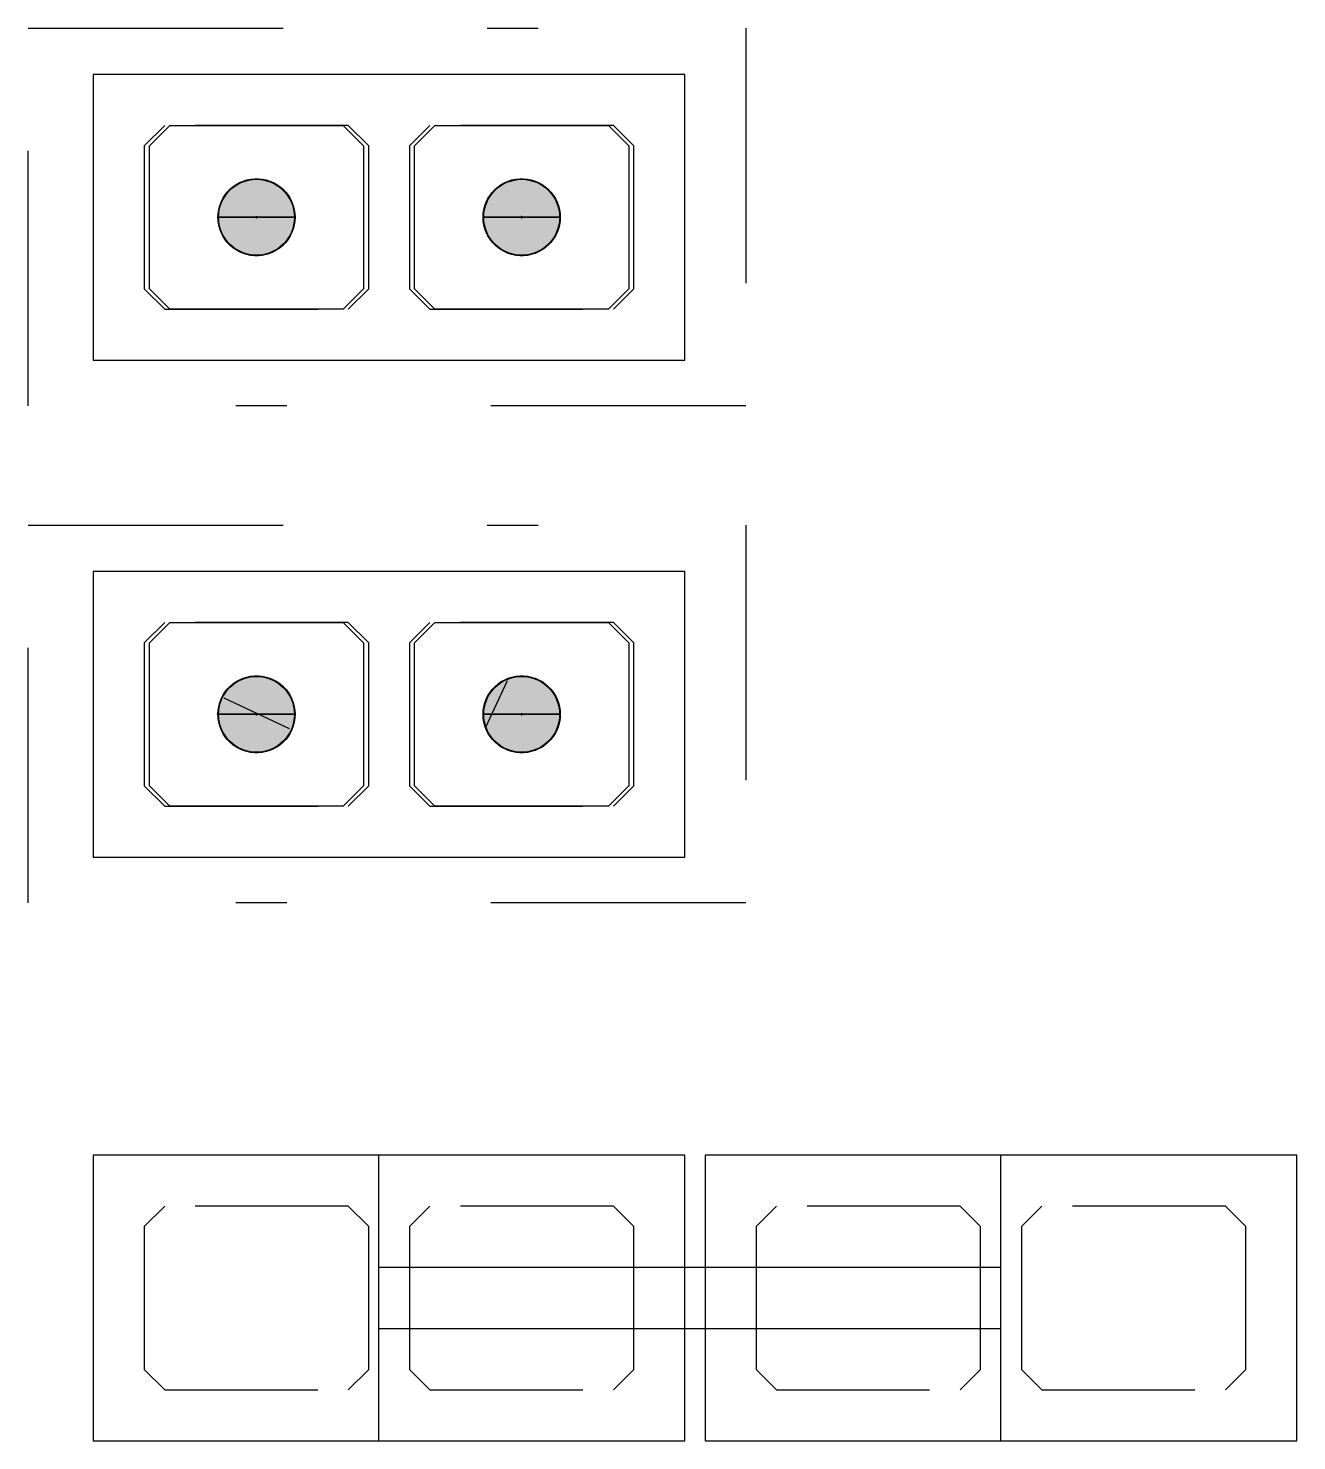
# Model space of a CAD drawing. Extents: x 0 to 119, y 0 to 84.
# Drawn here: x 108.627 to 111.115, y 40.395 to 43.164 of the extents above; entities that cross this region are included whole.
import ezdxf

# ---------------------------------------------------------------- set-up
doc = ezdxf.new("R2010")
doc.units = 0
doc.header["$MEASUREMENT"] = 0
doc.linetypes.add('ESTILO_TQS_0003', pattern=[1.5, 0.5, -0.4, 0.1, -0.5])
doc.linetypes.add('ESTILO_TQS_0005', pattern=[0.4, 0.3, -0.1])
for name, color, linetype in [('15', 12, 'CONTINUOUS'), ('17', 90, 'CONTINUOUS'), ('27', 250, 'CONTINUOUS'), ('40', 7, 'CONTINUOUS'), ('9', 8, 'CONTINUOUS')]:
    doc.layers.add(name, color=color, linetype=linetype)

msp = doc.modelspace()

# ---------------------------------------------------------------- linework, layer by layer
at = {"layer": '15', "color": 12, "linetype": 'ESTILO_TQS_0003'}
for points in [[(108.627026, 43.164035), (110.034129, 43.164035), (110.034129, 42.423822), (108.627026, 42.423822), (108.627026, 43.164035)], [(108.627026, 42.189463), (110.034129, 42.189463), (110.034129, 41.44925), (108.627026, 41.44925), (108.627026, 42.189463)]]:
    msp.add_lwpolyline(points, dxfattribs=at)
at = {"layer": '17', "color": 90, "linetype": 'Continuous'}
for p, q in [((108.864602, 41.958856), (108.904602, 41.998856)), ((108.904602, 41.998856), (109.244602, 41.998856)), ((109.244602, 41.998856), (109.284602, 41.958857)), ((109.384602, 41.958856), (109.424602, 41.998856)), ((109.424602, 41.998856), (109.764602, 41.998856)), ((109.764602, 41.998856), (109.804602, 41.958856)), ((108.864602, 41.678856), (108.864602, 41.958856)), ((109.284602, 41.958857), (109.284602, 41.678856)), ((109.384602, 41.678856), (109.384602, 41.958856)), ((109.804602, 41.958856), (109.804602, 41.678856)), ((109.524689, 41.79341), (109.566919, 41.884967)), ((109.010552, 41.85129), (109.139006, 41.791391)), ((108.904602, 41.638856), (108.864602, 41.678856)), ((109.284602, 41.678856), (109.244602, 41.638856)), ((109.424602, 41.638856), (109.384602, 41.678856)), ((109.804602, 41.678856), (109.764602, 41.638856)), ((109.244602, 41.638856), (108.904602, 41.638856)), ((109.764602, 41.638856), (109.424602, 41.638856))]:
    msp.add_line(p, q, dxfattribs=at)
for points in [[(109.073402, 41.818856), (109.073408, 41.818735), (109.073427, 41.818615), (109.073457, 41.818497), (109.0735, 41.818383), (109.073553, 41.818274), (109.073617, 41.818171), (109.073692, 41.818075), (109.073776, 41.817987), (109.073868, 41.817907), (109.073968, 41.817838), (109.074074, 41.817779), (109.074186, 41.817731), (109.074302, 41.817695), (109.074421, 41.81767), (109.074542, 41.817658), (109.074663, 41.817658), (109.074784, 41.81767), (109.074903, 41.817695), (109.075019, 41.817731), (109.075131, 41.817779), (109.075237, 41.817838), (109.075337, 41.817907), (109.075429, 41.817987), (109.075513, 41.818075), (109.075587, 41.818171), (109.075652, 41.818274), (109.075705, 41.818383), (109.075747, 41.818497), (109.075778, 41.818615), (109.075796, 41.818735), (109.075802, 41.818856), (108.999002, 41.818856), (108.99939, 41.826505), (109.00055, 41.834075), (109.002469, 41.841488), (109.005129, 41.84867), (109.008502, 41.855545), (109.012553, 41.862044), (109.01724, 41.8681), (109.022516, 41.873651), (109.028327, 41.878639), (109.034613, 41.883014), (109.041308, 41.88673), (109.048346, 41.88975), (109.055653, 41.892043), (109.063154, 41.893585), (109.070773, 41.894359), (109.078431, 41.894359), (109.08605, 41.893585), (109.093552, 41.892043), (109.100859, 41.88975), (109.107896, 41.88673), (109.114592, 41.883014), (109.120878, 41.878639), (109.126688, 41.873651), (109.131964, 41.8681), (109.136652, 41.862044), (109.140703, 41.855545), (109.144076, 41.84867), (109.146735, 41.841488), (109.148655, 41.834075), (109.149814, 41.826505), (109.150202, 41.818856), (109.073402, 41.818856)], [(109.593402, 41.818856), (109.593408, 41.818735), (109.593427, 41.818615), (109.593457, 41.818497), (109.5935, 41.818383), (109.593553, 41.818274), (109.593617, 41.818171), (109.593692, 41.818075), (109.593776, 41.817987), (109.593868, 41.817907), (109.593968, 41.817838), (109.594074, 41.817779), (109.594186, 41.817731), (109.594302, 41.817695), (109.594421, 41.81767), (109.594542, 41.817658), (109.594663, 41.817658), (109.594784, 41.81767), (109.594903, 41.817695), (109.595019, 41.817731), (109.595131, 41.817779), (109.595237, 41.817838), (109.595337, 41.817907), (109.595429, 41.817987), (109.595513, 41.818075), (109.595587, 41.818171), (109.595652, 41.818274), (109.595705, 41.818383), (109.595747, 41.818497), (109.595778, 41.818615), (109.595796, 41.818735), (109.595802, 41.818856), (109.519002, 41.818856), (109.51939, 41.826505), (109.52055, 41.834075), (109.522469, 41.841488), (109.525129, 41.84867), (109.528502, 41.855545), (109.532553, 41.862044), (109.53724, 41.8681), (109.542516, 41.873651), (109.548327, 41.878639), (109.554613, 41.883014), (109.561308, 41.88673), (109.568346, 41.88975), (109.575653, 41.892043), (109.583154, 41.893585), (109.590773, 41.894359), (109.598431, 41.894359), (109.60605, 41.893585), (109.613552, 41.892043), (109.620859, 41.88975), (109.627896, 41.88673), (109.634592, 41.883014), (109.640878, 41.878639), (109.646688, 41.873651), (109.651964, 41.8681), (109.656652, 41.862044), (109.660703, 41.855545), (109.664076, 41.84867), (109.666735, 41.841488), (109.668655, 41.834075), (109.669814, 41.826505), (109.670202, 41.818856), (109.593402, 41.818856)], [(109.075802, 41.818856), (109.075796, 41.818978), (109.075778, 41.819098), (109.075747, 41.819216), (109.075705, 41.81933), (109.075652, 41.819439), (109.075587, 41.819542), (109.075513, 41.819638), (109.075429, 41.819726), (109.075337, 41.819805), (109.075237, 41.819875), (109.075131, 41.819934), (109.075019, 41.819982), (109.074903, 41.820018), (109.074784, 41.820043), (109.074663, 41.820055), (109.074542, 41.820055), (109.074421, 41.820043), (109.074302, 41.820018), (109.074186, 41.819982), (109.074074, 41.819934), (109.073968, 41.819875), (109.073868, 41.819805), (109.073776, 41.819726), (109.073692, 41.819638), (109.073617, 41.819542), (109.073553, 41.819439), (109.0735, 41.81933), (109.073457, 41.819216), (109.073427, 41.819098), (109.073408, 41.818978), (109.073402, 41.818856), (109.150202, 41.818856), (109.149814, 41.811208), (109.148655, 41.803638), (109.146735, 41.796225), (109.144076, 41.789043), (109.140703, 41.782168), (109.136652, 41.775669), (109.131964, 41.769613), (109.126688, 41.764062), (109.120878, 41.759074), (109.114592, 41.754699), (109.107896, 41.750982), (109.100859, 41.747962), (109.093552, 41.74567), (109.08605, 41.744128), (109.078431, 41.743353), (109.070773, 41.743353), (109.063154, 41.744128), (109.055653, 41.74567), (109.048346, 41.747962), (109.041308, 41.750982), (109.034613, 41.754699), (109.028327, 41.759074), (109.022516, 41.764062), (109.01724, 41.769613), (109.012553, 41.775669), (109.008502, 41.782168), (109.005129, 41.789043), (109.002469, 41.796225), (109.00055, 41.803638), (108.99939, 41.811208), (108.999002, 41.818856), (109.075802, 41.818856)], [(109.595802, 41.818856), (109.595796, 41.818978), (109.595778, 41.819098), (109.595747, 41.819216), (109.595705, 41.81933), (109.595652, 41.819439), (109.595587, 41.819542), (109.595513, 41.819638), (109.595429, 41.819726), (109.595337, 41.819805), (109.595237, 41.819875), (109.595131, 41.819934), (109.595019, 41.819982), (109.594903, 41.820018), (109.594784, 41.820042), (109.594663, 41.820055), (109.594542, 41.820055), (109.594421, 41.820042), (109.594302, 41.820018), (109.594186, 41.819982), (109.594074, 41.819934), (109.593968, 41.819875), (109.593868, 41.819805), (109.593776, 41.819726), (109.593692, 41.819638), (109.593617, 41.819542), (109.593553, 41.819439), (109.5935, 41.81933), (109.593457, 41.819216), (109.593427, 41.819098), (109.593408, 41.818978), (109.593402, 41.818856), (109.670202, 41.818856), (109.669814, 41.811208), (109.668655, 41.803638), (109.666735, 41.796224), (109.664076, 41.789043), (109.660703, 41.782168), (109.656652, 41.775668), (109.651964, 41.769613), (109.646688, 41.764062), (109.640878, 41.759074), (109.634592, 41.754699), (109.627896, 41.750982), (109.620859, 41.747962), (109.613552, 41.74567), (109.60605, 41.744128), (109.598431, 41.743353), (109.590773, 41.743353), (109.583154, 41.744128), (109.575653, 41.74567), (109.568346, 41.747962), (109.561308, 41.750982), (109.554613, 41.754699), (109.548327, 41.759074), (109.542516, 41.764062), (109.53724, 41.769613), (109.532553, 41.775668), (109.528502, 41.782168), (109.525129, 41.789043), (109.522469, 41.796224), (109.52055, 41.803638), (109.51939, 41.811208), (109.519002, 41.818856), (109.595802, 41.818856)]]:
    msp.add_lwpolyline(points, dxfattribs=at)
for centre in [(109.074602, 41.818856), (109.594602, 41.818856)]:
    msp.add_circle(centre, 0.0744, dxfattribs=at)
for points in [[(109.073402, 41.818856), (109.022516, 41.873651), (109.028327, 41.878639)], [(109.073402, 41.818856), (109.028327, 41.878639), (109.034613, 41.883014)], [(109.073402, 41.818856), (109.034613, 41.883014), (109.041308, 41.88673)], [(109.073402, 41.818856), (109.041308, 41.88673), (109.048346, 41.88975)], [(109.073402, 41.818856), (109.048346, 41.88975), (109.055653, 41.892043)], [(109.073402, 41.818856), (109.055653, 41.892043), (109.063154, 41.893585)], [(109.073402, 41.818856), (109.063154, 41.893585), (109.070773, 41.894359)], [(109.073402, 41.818856), (109.070773, 41.894359), (109.078431, 41.894359)], [(109.075337, 41.817907), (109.073402, 41.818856), (109.078431, 41.894359)], [(109.075337, 41.817907), (109.078431, 41.894359), (109.150202, 41.818856)], [(109.150202, 41.818856), (109.078431, 41.894359), (109.08605, 41.893585)], [(109.150202, 41.818856), (109.08605, 41.893585), (109.093552, 41.892043)], [(109.150202, 41.818856), (109.093552, 41.892043), (109.100859, 41.88975)], [(109.150202, 41.818856), (109.100859, 41.88975), (109.107896, 41.88673)], [(109.150202, 41.818856), (109.107896, 41.88673), (109.114592, 41.883014)], [(109.150202, 41.818856), (109.114592, 41.883014), (109.120878, 41.878639)], [(109.150202, 41.818856), (109.120878, 41.878639), (109.126688, 41.873651)], [(109.593402, 41.818856), (109.542516, 41.873651), (109.548327, 41.878639)], [(109.593402, 41.818856), (109.548327, 41.878639), (109.554613, 41.883014)], [(109.593402, 41.818856), (109.554613, 41.883014), (109.561308, 41.88673)], [(109.593402, 41.818856), (109.561308, 41.88673), (109.568346, 41.88975)], [(109.593402, 41.818856), (109.568346, 41.88975), (109.575653, 41.892043)], [(109.593402, 41.818856), (109.575653, 41.892043), (109.583154, 41.893585)], [(109.593402, 41.818856), (109.583154, 41.893585), (109.590773, 41.894359)], [(109.593402, 41.818856), (109.590773, 41.894359), (109.598431, 41.894359)], [(109.595337, 41.817907), (109.593402, 41.818856), (109.598431, 41.894359)], [(109.595337, 41.817907), (109.598431, 41.894359), (109.670202, 41.818856)], [(109.670202, 41.818856), (109.598431, 41.894359), (109.60605, 41.893585)], [(109.670202, 41.818856), (109.60605, 41.893585), (109.613552, 41.892043)], [(109.670202, 41.818856), (109.613552, 41.892043), (109.620859, 41.88975)], [(109.670202, 41.818856), (109.620859, 41.88975), (109.627896, 41.88673)], [(109.670202, 41.818856), (109.627896, 41.88673), (109.634592, 41.883014)], [(109.670202, 41.818856), (109.634592, 41.883014), (109.640878, 41.878639)], [(109.670202, 41.818856), (109.640878, 41.878639), (109.646688, 41.873651)], [(109.073402, 41.818856), (109.002469, 41.841488), (109.005129, 41.84867)], [(109.073402, 41.818856), (109.005129, 41.84867), (109.008502, 41.855545)], [(109.073402, 41.818856), (109.008502, 41.855545), (109.012553, 41.862044)], [(109.073402, 41.818856), (109.012553, 41.862044), (109.01724, 41.8681)], [(109.073402, 41.818856), (109.01724, 41.8681), (109.022516, 41.873651)], [(109.150202, 41.818856), (109.126688, 41.873651), (109.131964, 41.8681)], [(109.150202, 41.818856), (109.131964, 41.8681), (109.136652, 41.862044)], [(109.150202, 41.818856), (109.136652, 41.862044), (109.140703, 41.855545)], [(109.150202, 41.818856), (109.140703, 41.855545), (109.144076, 41.84867)], [(109.150202, 41.818856), (109.144076, 41.84867), (109.146735, 41.841488)], [(109.593402, 41.818856), (109.522469, 41.841488), (109.525129, 41.84867)], [(109.593402, 41.818856), (109.525129, 41.84867), (109.528502, 41.855545)], [(109.593402, 41.818856), (109.528502, 41.855545), (109.532553, 41.862044)], [(109.593402, 41.818856), (109.532553, 41.862044), (109.53724, 41.8681)], [(109.593402, 41.818856), (109.53724, 41.8681), (109.542516, 41.873651)], [(109.670202, 41.818856), (109.646688, 41.873651), (109.651964, 41.8681)], [(109.670202, 41.818856), (109.651964, 41.8681), (109.656652, 41.862044)], [(109.670202, 41.818856), (109.656652, 41.862044), (109.660703, 41.855545)], [(109.670202, 41.818856), (109.660703, 41.855545), (109.664076, 41.84867)], [(109.670202, 41.818856), (109.664076, 41.84867), (109.666735, 41.841488)], [(109.073402, 41.818856), (108.999002, 41.818856), (108.99939, 41.826505)], [(109.073868, 41.819805), (108.99939, 41.811208), (108.999002, 41.818856)], [(109.073402, 41.818856), (108.99939, 41.826505), (109.00055, 41.834075)], [(109.073868, 41.819805), (109.00055, 41.803638), (108.99939, 41.811208)], [(109.073402, 41.818856), (109.00055, 41.834075), (109.002469, 41.841488)], [(109.073868, 41.819805), (109.002469, 41.796225), (109.00055, 41.803638)], [(109.073868, 41.819805), (109.005129, 41.789043), (109.002469, 41.796225)], [(109.073868, 41.819805), (109.008502, 41.782168), (109.005129, 41.789043)], [(109.073868, 41.819805), (109.012553, 41.775669), (109.008502, 41.782168)], [(109.073868, 41.819805), (109.01724, 41.769613), (109.012553, 41.775669)], [(109.073868, 41.819805), (109.022516, 41.764062), (109.01724, 41.769613)], [(109.073868, 41.819805), (109.028327, 41.759074), (109.022516, 41.764062)], [(109.073868, 41.819805), (109.034613, 41.754699), (109.028327, 41.759074)], [(109.073868, 41.819805), (109.041308, 41.750982), (109.034613, 41.754699)], [(109.073868, 41.819805), (109.048346, 41.747962), (109.041308, 41.750982)], [(109.073868, 41.819805), (109.055653, 41.74567), (109.048346, 41.747962)], [(109.073868, 41.819805), (109.063154, 41.744128), (109.055653, 41.74567)], [(109.073868, 41.819805), (109.070773, 41.743353), (109.063154, 41.744128)], [(109.073868, 41.819805), (109.078431, 41.743353), (109.070773, 41.743353)], [(109.075337, 41.817907), (109.073408, 41.818735), (109.073402, 41.818856)], [(109.075337, 41.817907), (109.073402, 41.818856), (109.073402, 41.818856)], [(109.075337, 41.817907), (109.073402, 41.818856), (109.073402, 41.818856)], [(109.075337, 41.817907), (109.073402, 41.818856), (109.073402, 41.818856)], [(109.075337, 41.817907), (109.073402, 41.818856), (109.073402, 41.818856)], [(109.075337, 41.817907), (109.073402, 41.818856), (109.073402, 41.818856)], [(109.075337, 41.817907), (109.073402, 41.818856), (109.073402, 41.818856)], [(109.075337, 41.817907), (109.073402, 41.818856), (109.073402, 41.818856)], [(109.075337, 41.817907), (109.073402, 41.818856), (109.073402, 41.818856)], [(109.075337, 41.817907), (109.073402, 41.818856), (109.073402, 41.818856)], [(109.075802, 41.818856), (109.073868, 41.819805), (109.074074, 41.819934)], [(109.075802, 41.818856), (109.078431, 41.743353), (109.073868, 41.819805)], [(109.075802, 41.818856), (109.074074, 41.819934), (109.074421, 41.820043)], [(109.075802, 41.818856), (109.074421, 41.820043), (109.074542, 41.820055)], [(109.075802, 41.818856), (109.074421, 41.820043), (109.074421, 41.820043)], [(109.075802, 41.818856), (109.074421, 41.820043), (109.074421, 41.820043)], [(109.075802, 41.818856), (109.074542, 41.820055), (109.074542, 41.820055)], [(109.075802, 41.818856), (109.074542, 41.820055), (109.074663, 41.820055)], [(109.075802, 41.818856), (109.074663, 41.820055), (109.074663, 41.820055)], [(109.075802, 41.818856), (109.074663, 41.820055), (109.074784, 41.820043)], [(109.075802, 41.818856), (109.074784, 41.820043), (109.074903, 41.820018)], [(109.075802, 41.818856), (109.074903, 41.820018), (109.075019, 41.819982)], [(109.075802, 41.818856), (109.075019, 41.819982), (109.075131, 41.819934)], [(109.075802, 41.818856), (109.075131, 41.819934), (109.075237, 41.819875)], [(109.075802, 41.818856), (109.075237, 41.819875), (109.075337, 41.819805)], [(109.075802, 41.818856), (109.075337, 41.819805), (109.075513, 41.819638)], [(109.075802, 41.818856), (109.075513, 41.819638), (109.075652, 41.819439)], [(109.075802, 41.818856), (109.075652, 41.819439), (109.075778, 41.819098)], [(109.075802, 41.818856), (109.075778, 41.819098), (109.075778, 41.819098)], [(109.075802, 41.818856), (109.075778, 41.819098), (109.075778, 41.819098)], [(109.075802, 41.818856), (109.075778, 41.819098), (109.075796, 41.818978)], [(109.075802, 41.818856), (109.075796, 41.818978), (109.075796, 41.818978)], [(109.075802, 41.818856), (109.075796, 41.818978), (109.075802, 41.818856)], [(109.075802, 41.818856), (109.150202, 41.818856), (109.078431, 41.743353)], [(109.075802, 41.818856), (109.075802, 41.818856), (109.075802, 41.818856)], [(109.075802, 41.818856), (109.075802, 41.818856), (109.075802, 41.818856)], [(109.075802, 41.818856), (109.075802, 41.818856), (109.075802, 41.818856)], [(109.075802, 41.818856), (109.075802, 41.818856), (109.075802, 41.818856)], [(109.075802, 41.818856), (109.075802, 41.818856), (109.075802, 41.818856)], [(109.075802, 41.818856), (109.075802, 41.818856), (109.075802, 41.818856)], [(109.075802, 41.818856), (109.075802, 41.818856), (109.075802, 41.818856)], [(109.075802, 41.818856), (109.075802, 41.818856), (109.075802, 41.818856)], [(109.150202, 41.818856), (109.08605, 41.744128), (109.078431, 41.743353)], [(109.150202, 41.818856), (109.093552, 41.74567), (109.08605, 41.744128)], [(109.150202, 41.818856), (109.100859, 41.747962), (109.093552, 41.74567)], [(109.150202, 41.818856), (109.107896, 41.750982), (109.100859, 41.747962)], [(109.150202, 41.818856), (109.114592, 41.754699), (109.107896, 41.750982)], [(109.150202, 41.818856), (109.120878, 41.759074), (109.114592, 41.754699)], [(109.150202, 41.818856), (109.126688, 41.764062), (109.120878, 41.759074)], [(109.150202, 41.818856), (109.131964, 41.769613), (109.126688, 41.764062)], [(109.150202, 41.818856), (109.136652, 41.775669), (109.131964, 41.769613)], [(109.150202, 41.818856), (109.140703, 41.782168), (109.136652, 41.775669)], [(109.150202, 41.818856), (109.144076, 41.789043), (109.140703, 41.782168)], [(109.150202, 41.818856), (109.146735, 41.796225), (109.144076, 41.789043)], [(109.150202, 41.818856), (109.146735, 41.841488), (109.148655, 41.834075)], [(109.150202, 41.818856), (109.148655, 41.803638), (109.146735, 41.796225)], [(109.150202, 41.818856), (109.148655, 41.834075), (109.149814, 41.826505)], [(109.150202, 41.818856), (109.149814, 41.811208), (109.148655, 41.803638)], [(109.593402, 41.818856), (109.519002, 41.818856), (109.51939, 41.826505)], [(109.593868, 41.819805), (109.51939, 41.811208), (109.519002, 41.818856)], [(109.593402, 41.818856), (109.51939, 41.826505), (109.52055, 41.834075)], [(109.593868, 41.819805), (109.52055, 41.803638), (109.51939, 41.811208)], [(109.593402, 41.818856), (109.52055, 41.834075), (109.522469, 41.841488)], [(109.593868, 41.819805), (109.522469, 41.796224), (109.52055, 41.803638)], [(109.593868, 41.819805), (109.525129, 41.789043), (109.522469, 41.796224)], [(109.593868, 41.819805), (109.528502, 41.782168), (109.525129, 41.789043)], [(109.593868, 41.819805), (109.532553, 41.775668), (109.528502, 41.782168)], [(109.593868, 41.819805), (109.53724, 41.769613), (109.532553, 41.775668)], [(109.593868, 41.819805), (109.542516, 41.764062), (109.53724, 41.769613)], [(109.593868, 41.819805), (109.548327, 41.759074), (109.542516, 41.764062)], [(109.593868, 41.819805), (109.554613, 41.754699), (109.548327, 41.759074)], [(109.593868, 41.819805), (109.561308, 41.750982), (109.554613, 41.754699)], [(109.593868, 41.819805), (109.568346, 41.747962), (109.561308, 41.750982)], [(109.593868, 41.819805), (109.575653, 41.74567), (109.568346, 41.747962)], [(109.593868, 41.819805), (109.583154, 41.744128), (109.575653, 41.74567)], [(109.593868, 41.819805), (109.590773, 41.743353), (109.583154, 41.744128)], [(109.593868, 41.819805), (109.598431, 41.743353), (109.590773, 41.743353)], [(109.595337, 41.817907), (109.593408, 41.818735), (109.593402, 41.818856)], [(109.595337, 41.817907), (109.593402, 41.818856), (109.593402, 41.818856)], [(109.595337, 41.817907), (109.593402, 41.818856), (109.593402, 41.818856)], [(109.595337, 41.817907), (109.593402, 41.818856), (109.593402, 41.818856)], [(109.595337, 41.817907), (109.593402, 41.818856), (109.593402, 41.818856)], [(109.595337, 41.817907), (109.593402, 41.818856), (109.593402, 41.818856)], [(109.595337, 41.817907), (109.593402, 41.818856), (109.593402, 41.818856)], [(109.595337, 41.817907), (109.593402, 41.818856), (109.593402, 41.818856)], [(109.595337, 41.817907), (109.593402, 41.818856), (109.593402, 41.818856)], [(109.595337, 41.817907), (109.593402, 41.818856), (109.593402, 41.818856)], [(109.595802, 41.818856), (109.593868, 41.819805), (109.594074, 41.819934)], [(109.595802, 41.818856), (109.598431, 41.743353), (109.593868, 41.819805)], [(109.595802, 41.818856), (109.594074, 41.819934), (109.594421, 41.820042)], [(109.595802, 41.818856), (109.594421, 41.820042), (109.594542, 41.820055)], [(109.595802, 41.818856), (109.594421, 41.820042), (109.594421, 41.820042)], [(109.595802, 41.818856), (109.594421, 41.820042), (109.594421, 41.820042)], [(109.595802, 41.818856), (109.594542, 41.820055), (109.594542, 41.820055)], [(109.595802, 41.818856), (109.594542, 41.820055), (109.594663, 41.820055)], [(109.595802, 41.818856), (109.594663, 41.820055), (109.594663, 41.820055)], [(109.595802, 41.818856), (109.594663, 41.820055), (109.594784, 41.820042)], [(109.595802, 41.818856), (109.594784, 41.820042), (109.594903, 41.820018)], [(109.595802, 41.818856), (109.594903, 41.820018), (109.595019, 41.819982)], [(109.595802, 41.818856), (109.595019, 41.819982), (109.595131, 41.819934)], [(109.595802, 41.818856), (109.595131, 41.819934), (109.595237, 41.819875)], [(109.595802, 41.818856), (109.595237, 41.819875), (109.595337, 41.819805)], [(109.595802, 41.818856), (109.595337, 41.819805), (109.595513, 41.819638)], [(109.595802, 41.818856), (109.595513, 41.819638), (109.595652, 41.819439)], [(109.595802, 41.818856), (109.595652, 41.819439), (109.595778, 41.819098)], [(109.595802, 41.818856), (109.595778, 41.819098), (109.595778, 41.819098)], [(109.595802, 41.818856), (109.595778, 41.819098), (109.595778, 41.819098)], [(109.595802, 41.818856), (109.595778, 41.819098), (109.595796, 41.818978)], [(109.595802, 41.818856), (109.595796, 41.818978), (109.595796, 41.818978)], [(109.595802, 41.818856), (109.595796, 41.818978), (109.595802, 41.818856)], [(109.595802, 41.818856), (109.670202, 41.818856), (109.598431, 41.743353)], [(109.595802, 41.818856), (109.595802, 41.818856), (109.595802, 41.818856)], [(109.595802, 41.818856), (109.595802, 41.818856), (109.595802, 41.818856)], [(109.595802, 41.818856), (109.595802, 41.818856), (109.595802, 41.818856)], [(109.595802, 41.818856), (109.595802, 41.818856), (109.595802, 41.818856)], [(109.595802, 41.818856), (109.595802, 41.818856), (109.595802, 41.818856)], [(109.595802, 41.818856), (109.595802, 41.818856), (109.595802, 41.818856)], [(109.595802, 41.818856), (109.595802, 41.818856), (109.595802, 41.818856)], [(109.595802, 41.818856), (109.595802, 41.818856), (109.595802, 41.818856)], [(109.670202, 41.818856), (109.60605, 41.744128), (109.598431, 41.743353)], [(109.670202, 41.818856), (109.613552, 41.74567), (109.60605, 41.744128)], [(109.670202, 41.818856), (109.620859, 41.747962), (109.613552, 41.74567)], [(109.670202, 41.818856), (109.627896, 41.750982), (109.620859, 41.747962)], [(109.670202, 41.818856), (109.634592, 41.754699), (109.627896, 41.750982)], [(109.670202, 41.818856), (109.640878, 41.759074), (109.634592, 41.754699)], [(109.670202, 41.818856), (109.646688, 41.764062), (109.640878, 41.759074)], [(109.670202, 41.818856), (109.651964, 41.769613), (109.646688, 41.764062)], [(109.670202, 41.818856), (109.656652, 41.775668), (109.651964, 41.769613)], [(109.670202, 41.818856), (109.660703, 41.782168), (109.656652, 41.775668)], [(109.670202, 41.818856), (109.664076, 41.789043), (109.660703, 41.782168)], [(109.670202, 41.818856), (109.666735, 41.796224), (109.664076, 41.789043)], [(109.670202, 41.818856), (109.666735, 41.841488), (109.668655, 41.834075)], [(109.670202, 41.818856), (109.668655, 41.803638), (109.666735, 41.796224)], [(109.670202, 41.818856), (109.668655, 41.834075), (109.669814, 41.826505)], [(109.670202, 41.818856), (109.669814, 41.811208), (109.668655, 41.803638)], [(109.075337, 41.817907), (109.073427, 41.818615), (109.073408, 41.818735)], [(109.075337, 41.817907), (109.073408, 41.818735), (109.073408, 41.818735)], [(109.075337, 41.817907), (109.073553, 41.818274), (109.073427, 41.818615)], [(109.075337, 41.817907), (109.073427, 41.818615), (109.073427, 41.818615)], [(109.075337, 41.817907), (109.073427, 41.818615), (109.073427, 41.818615)], [(109.075337, 41.817907), (109.073692, 41.818075), (109.073553, 41.818274)], [(109.075337, 41.817907), (109.073868, 41.817907), (109.073692, 41.818075)], [(109.075337, 41.817907), (109.073968, 41.817838), (109.073868, 41.817907)], [(109.075337, 41.817907), (109.074074, 41.817779), (109.073968, 41.817838)], [(109.075337, 41.817907), (109.074186, 41.817731), (109.074074, 41.817779)], [(109.075337, 41.817907), (109.074302, 41.817695), (109.074186, 41.817731)], [(109.075337, 41.817907), (109.074421, 41.81767), (109.074302, 41.817695)], [(109.075337, 41.817907), (109.074542, 41.817658), (109.074421, 41.81767)], [(109.075337, 41.817907), (109.074663, 41.817658), (109.074542, 41.817658)], [(109.075337, 41.817907), (109.074542, 41.817658), (109.074542, 41.817658)], [(109.075337, 41.817907), (109.074784, 41.81767), (109.074663, 41.817658)], [(109.075337, 41.817907), (109.074663, 41.817658), (109.074663, 41.817658)], [(109.075337, 41.817907), (109.075131, 41.817779), (109.074784, 41.81767)], [(109.075337, 41.817907), (109.074784, 41.81767), (109.074784, 41.81767)], [(109.075337, 41.817907), (109.074784, 41.81767), (109.074784, 41.81767)], [(109.595337, 41.817907), (109.593427, 41.818615), (109.593408, 41.818735)], [(109.595337, 41.817907), (109.593408, 41.818735), (109.593408, 41.818735)], [(109.595337, 41.817907), (109.593553, 41.818274), (109.593427, 41.818615)], [(109.595337, 41.817907), (109.593427, 41.818615), (109.593427, 41.818615)], [(109.595337, 41.817907), (109.593427, 41.818615), (109.593427, 41.818615)], [(109.595337, 41.817907), (109.593692, 41.818075), (109.593553, 41.818274)], [(109.595337, 41.817907), (109.593868, 41.817907), (109.593692, 41.818075)], [(109.595337, 41.817907), (109.593968, 41.817838), (109.593868, 41.817907)], [(109.595337, 41.817907), (109.594074, 41.817779), (109.593968, 41.817838)], [(109.595337, 41.817907), (109.594186, 41.817731), (109.594074, 41.817779)], [(109.595337, 41.817907), (109.594302, 41.817695), (109.594186, 41.817731)], [(109.595337, 41.817907), (109.594421, 41.81767), (109.594302, 41.817695)], [(109.595337, 41.817907), (109.594542, 41.817658), (109.594421, 41.81767)], [(109.595337, 41.817907), (109.594663, 41.817658), (109.594542, 41.817658)], [(109.595337, 41.817907), (109.594542, 41.817658), (109.594542, 41.817658)], [(109.595337, 41.817907), (109.594784, 41.81767), (109.594663, 41.817658)], [(109.595337, 41.817907), (109.594663, 41.817658), (109.594663, 41.817658)], [(109.595337, 41.817907), (109.595131, 41.817779), (109.594784, 41.81767)], [(109.595337, 41.817907), (109.594784, 41.81767), (109.594784, 41.81767)], [(109.595337, 41.817907), (109.594784, 41.81767), (109.594784, 41.81767)]]:
    msp.add_solid(points, dxfattribs=at)
at = {"layer": '27', "color": 250, "linetype": 'ESTILO_TQS_0005'}
for points in [[(109.294602, 42.933428), (109.254602, 42.973428), (108.894602, 42.973428), (108.854602, 42.933428), (108.854602, 42.653428), (108.894602, 42.613428), (109.254602, 42.613428), (109.294602, 42.653428), (109.294602, 42.933428)], [(109.814602, 42.933428), (109.774602, 42.973428), (109.414602, 42.973428), (109.374602, 42.933428), (109.374602, 42.653428), (109.414602, 42.613428), (109.774602, 42.613428), (109.814602, 42.653428), (109.814602, 42.933428)], [(109.294602, 41.958856), (109.254602, 41.998856), (108.894602, 41.998856), (108.854602, 41.958856), (108.854602, 41.678856), (108.894602, 41.638856), (109.254602, 41.638856), (109.294602, 41.678856), (109.294602, 41.958856)], [(109.814602, 41.958856), (109.774602, 41.998856), (109.414602, 41.998856), (109.374602, 41.958856), (109.374602, 41.678856), (109.414602, 41.638856), (109.774602, 41.638856), (109.814602, 41.678856), (109.814602, 41.958856)], [(109.294602, 40.814576), (109.254602, 40.854576), (108.894602, 40.854576), (108.854602, 40.814576), (108.854602, 40.534576), (108.894602, 40.494576), (109.254602, 40.494576), (109.294602, 40.534576), (109.294602, 40.814576)], [(109.814602, 40.814576), (109.774602, 40.854576), (109.414602, 40.854576), (109.374602, 40.814576), (109.374602, 40.534576), (109.414602, 40.494576), (109.774602, 40.494576), (109.814602, 40.534576), (109.814602, 40.814576)], [(110.494602, 40.814576), (110.454602, 40.854576), (110.094602, 40.854576), (110.054602, 40.814576), (110.054602, 40.534576), (110.094602, 40.494576), (110.454602, 40.494576), (110.494602, 40.534576), (110.494602, 40.814576)], [(111.014602, 40.814576), (110.974602, 40.854576), (110.614602, 40.854576), (110.574602, 40.814576), (110.574602, 40.534576), (110.614602, 40.494576), (110.974602, 40.494576), (111.014602, 40.534576), (111.014602, 40.814576)]]:
    msp.add_lwpolyline(points, dxfattribs=at)
at = {"layer": '40', "linetype": 'Continuous'}
for p, q in [((108.864602, 42.933428), (108.904602, 42.973428)), ((108.904602, 42.973428), (109.244602, 42.973428)), ((109.244602, 42.973428), (109.284602, 42.933428)), ((109.384602, 42.933428), (109.424602, 42.973428)), ((109.424602, 42.973428), (109.764602, 42.973428)), ((109.764602, 42.973428), (109.804602, 42.933428)), ((108.864602, 42.653428), (108.864602, 42.933428)), ((109.284602, 42.933428), (109.284602, 42.653428)), ((109.384602, 42.653428), (109.384602, 42.933428)), ((109.804602, 42.933428), (109.804602, 42.653428)), ((108.904602, 42.613428), (108.864602, 42.653428)), ((109.284602, 42.653428), (109.244602, 42.613428)), ((109.424602, 42.613428), (109.384602, 42.653428)), ((109.804602, 42.653428), (109.764602, 42.613428)), ((109.244602, 42.613428), (108.904602, 42.613428)), ((109.764602, 42.613428), (109.424602, 42.613428)), ((109.314621, 40.394592), (109.314621, 40.954592)), ((110.534602, 40.394592), (110.534602, 40.954592)), ((109.314621, 40.734592), (110.534602, 40.734592)), ((109.314621, 40.614592), (110.534602, 40.614592))]:
    msp.add_line(p, q, dxfattribs=at)
for points in [[(109.914602, 43.073428), (108.754602, 43.073428), (108.754602, 42.513428), (109.914602, 42.513428), (109.914602, 43.073428)], [(109.073402, 42.793428), (109.073408, 42.793307), (109.073427, 42.793187), (109.073457, 42.793069), (109.0735, 42.792955), (109.073553, 42.792846), (109.073617, 42.792743), (109.073692, 42.792646), (109.073776, 42.792558), (109.073868, 42.792479), (109.073968, 42.79241), (109.074074, 42.792351), (109.074186, 42.792303), (109.074302, 42.792266), (109.074421, 42.792242), (109.074542, 42.79223), (109.074663, 42.79223), (109.074784, 42.792242), (109.074903, 42.792266), (109.075019, 42.792303), (109.075131, 42.792351), (109.075237, 42.79241), (109.075337, 42.792479), (109.075429, 42.792558), (109.075513, 42.792646), (109.075587, 42.792743), (109.075652, 42.792846), (109.075705, 42.792955), (109.075747, 42.793069), (109.075778, 42.793187), (109.075796, 42.793307), (109.075802, 42.793428), (108.999002, 42.793428), (108.99939, 42.801076), (109.00055, 42.808646), (109.002469, 42.81606), (109.005129, 42.823241), (109.008502, 42.830117), (109.012553, 42.836616), (109.01724, 42.842672), (109.022516, 42.848222), (109.028327, 42.853211), (109.034613, 42.857586), (109.041308, 42.861302), (109.048346, 42.864322), (109.055653, 42.866615), (109.063154, 42.868156), (109.070773, 42.868931), (109.078431, 42.868931), (109.08605, 42.868156), (109.093552, 42.866615), (109.100859, 42.864322), (109.107896, 42.861302), (109.114592, 42.857586), (109.120878, 42.853211), (109.126688, 42.848222), (109.131964, 42.842672), (109.136652, 42.836616), (109.140703, 42.830117), (109.144076, 42.823241), (109.146735, 42.81606), (109.148655, 42.808646), (109.149814, 42.801076), (109.150202, 42.793428), (109.073402, 42.793428)], [(109.593402, 42.793428), (109.593408, 42.793307), (109.593427, 42.793187), (109.593457, 42.793069), (109.5935, 42.792955), (109.593553, 42.792846), (109.593617, 42.792743), (109.593692, 42.792646), (109.593776, 42.792558), (109.593868, 42.792479), (109.593968, 42.79241), (109.594074, 42.792351), (109.594186, 42.792303), (109.594302, 42.792266), (109.594421, 42.792242), (109.594542, 42.79223), (109.594663, 42.79223), (109.594784, 42.792242), (109.594903, 42.792266), (109.595019, 42.792303), (109.595131, 42.792351), (109.595237, 42.79241), (109.595337, 42.792479), (109.595429, 42.792558), (109.595513, 42.792646), (109.595587, 42.792743), (109.595652, 42.792846), (109.595705, 42.792955), (109.595747, 42.793069), (109.595778, 42.793187), (109.595796, 42.793307), (109.595802, 42.793428), (109.519002, 42.793428), (109.51939, 42.801076), (109.52055, 42.808646), (109.522469, 42.81606), (109.525129, 42.823241), (109.528502, 42.830117), (109.532553, 42.836616), (109.53724, 42.842672), (109.542516, 42.848222), (109.548327, 42.853211), (109.554613, 42.857586), (109.561308, 42.861302), (109.568346, 42.864322), (109.575653, 42.866615), (109.583154, 42.868156), (109.590773, 42.868931), (109.598431, 42.868931), (109.60605, 42.868156), (109.613552, 42.866615), (109.620859, 42.864322), (109.627896, 42.861302), (109.634592, 42.857586), (109.640878, 42.853211), (109.646688, 42.848222), (109.651964, 42.842672), (109.656652, 42.836616), (109.660703, 42.830117), (109.664076, 42.823241), (109.666735, 42.81606), (109.668655, 42.808646), (109.669814, 42.801076), (109.670202, 42.793428), (109.593402, 42.793428)], [(109.075802, 42.793428), (109.075796, 42.79355), (109.075778, 42.79367), (109.075747, 42.793787), (109.075705, 42.793901), (109.075652, 42.79401), (109.075587, 42.794114), (109.075513, 42.79421), (109.075429, 42.794298), (109.075337, 42.794377), (109.075237, 42.794447), (109.075131, 42.794506), (109.075019, 42.794553), (109.074903, 42.79459), (109.074784, 42.794614), (109.074663, 42.794627), (109.074542, 42.794627), (109.074421, 42.794614), (109.074302, 42.79459), (109.074186, 42.794553), (109.074074, 42.794506), (109.073968, 42.794447), (109.073868, 42.794377), (109.073776, 42.794298), (109.073692, 42.79421), (109.073617, 42.794114), (109.073553, 42.79401), (109.0735, 42.793901), (109.073457, 42.793787), (109.073427, 42.79367), (109.073408, 42.79355), (109.073402, 42.793428), (109.150202, 42.793428), (109.149814, 42.78578), (109.148655, 42.77821), (109.146735, 42.770796), (109.144076, 42.763615), (109.140703, 42.756739), (109.136652, 42.75024), (109.131964, 42.744184), (109.126688, 42.738634), (109.120878, 42.733645), (109.114592, 42.729271), (109.107896, 42.725554), (109.100859, 42.722534), (109.093552, 42.720242), (109.08605, 42.7187), (109.078431, 42.717925), (109.070773, 42.717925), (109.063154, 42.7187), (109.055653, 42.720242), (109.048346, 42.722534), (109.041308, 42.725554), (109.034613, 42.729271), (109.028327, 42.733645), (109.022516, 42.738634), (109.01724, 42.744184), (109.012553, 42.75024), (109.008502, 42.756739), (109.005129, 42.763615), (109.002469, 42.770796), (109.00055, 42.77821), (108.99939, 42.78578), (108.999002, 42.793428), (109.075802, 42.793428)], [(109.595802, 42.793428), (109.595796, 42.793549), (109.595778, 42.79367), (109.595747, 42.793787), (109.595705, 42.793901), (109.595652, 42.79401), (109.595587, 42.794114), (109.595513, 42.79421), (109.595429, 42.794298), (109.595337, 42.794377), (109.595237, 42.794446), (109.595131, 42.794505), (109.595019, 42.794553), (109.594903, 42.79459), (109.594784, 42.794614), (109.594663, 42.794627), (109.594542, 42.794627), (109.594421, 42.794614), (109.594302, 42.79459), (109.594186, 42.794553), (109.594074, 42.794505), (109.593968, 42.794446), (109.593868, 42.794377), (109.593776, 42.794298), (109.593692, 42.79421), (109.593617, 42.794114), (109.593553, 42.79401), (109.5935, 42.793901), (109.593457, 42.793787), (109.593427, 42.79367), (109.593408, 42.793549), (109.593402, 42.793428), (109.670202, 42.793428), (109.669814, 42.78578), (109.668655, 42.77821), (109.666735, 42.770796), (109.664076, 42.763615), (109.660703, 42.756739), (109.656652, 42.75024), (109.651964, 42.744184), (109.646688, 42.738634), (109.640878, 42.733645), (109.634592, 42.729271), (109.627896, 42.725554), (109.620859, 42.722534), (109.613552, 42.720241), (109.60605, 42.7187), (109.598431, 42.717925), (109.590773, 42.717925), (109.583154, 42.7187), (109.575653, 42.720241), (109.568346, 42.722534), (109.561308, 42.725554), (109.554613, 42.729271), (109.548327, 42.733645), (109.542516, 42.738634), (109.53724, 42.744184), (109.532553, 42.75024), (109.528502, 42.756739), (109.525129, 42.763615), (109.522469, 42.770796), (109.52055, 42.77821), (109.51939, 42.78578), (109.519002, 42.793428), (109.595802, 42.793428)], [(109.914602, 42.098856), (108.754602, 42.098856), (108.754602, 41.538856), (109.914602, 41.538856), (109.914602, 42.098856)]]:
    msp.add_lwpolyline(points, dxfattribs=at)
for centre in [(109.074602, 42.793428), (109.594602, 42.793428)]:
    msp.add_circle(centre, 0.0744, dxfattribs=at)
for points in [[(109.073402, 42.793428), (109.01724, 42.842672), (109.022516, 42.848222)], [(109.073402, 42.793428), (109.022516, 42.848222), (109.028327, 42.853211)], [(109.073402, 42.793428), (109.028327, 42.853211), (109.034613, 42.857586)], [(109.073402, 42.793428), (109.034613, 42.857586), (109.041308, 42.861302)], [(109.073402, 42.793428), (109.041308, 42.861302), (109.048346, 42.864322)], [(109.073402, 42.793428), (109.048346, 42.864322), (109.055653, 42.866615)], [(109.073402, 42.793428), (109.055653, 42.866615), (109.063154, 42.868156)], [(109.073402, 42.793428), (109.063154, 42.868156), (109.070773, 42.868931)], [(109.073402, 42.793428), (109.070773, 42.868931), (109.078431, 42.868931)], [(109.075337, 42.792479), (109.073402, 42.793428), (109.078431, 42.868931)], [(109.075337, 42.792479), (109.078431, 42.868931), (109.150202, 42.793428)], [(109.150202, 42.793428), (109.078431, 42.868931), (109.08605, 42.868156)], [(109.150202, 42.793428), (109.08605, 42.868156), (109.093552, 42.866615)], [(109.150202, 42.793428), (109.093552, 42.866615), (109.100859, 42.864322)], [(109.150202, 42.793428), (109.100859, 42.864322), (109.107896, 42.861302)], [(109.150202, 42.793428), (109.107896, 42.861302), (109.114592, 42.857586)], [(109.150202, 42.793428), (109.114592, 42.857586), (109.120878, 42.853211)], [(109.150202, 42.793428), (109.120878, 42.853211), (109.126688, 42.848222)], [(109.150202, 42.793428), (109.126688, 42.848222), (109.131964, 42.842672)], [(109.593402, 42.793428), (109.53724, 42.842672), (109.542516, 42.848222)], [(109.593402, 42.793428), (109.542516, 42.848222), (109.548327, 42.853211)], [(109.593402, 42.793428), (109.548327, 42.853211), (109.554613, 42.857586)], [(109.593402, 42.793428), (109.554613, 42.857586), (109.561308, 42.861302)], [(109.593402, 42.793428), (109.561308, 42.861302), (109.568346, 42.864322)], [(109.593402, 42.793428), (109.568346, 42.864322), (109.575653, 42.866615)], [(109.593402, 42.793428), (109.575653, 42.866615), (109.583154, 42.868156)], [(109.593402, 42.793428), (109.583154, 42.868156), (109.590773, 42.868931)], [(109.593402, 42.793428), (109.590773, 42.868931), (109.598431, 42.868931)], [(109.595337, 42.792479), (109.593402, 42.793428), (109.598431, 42.868931)], [(109.595337, 42.792479), (109.598431, 42.868931), (109.670202, 42.793428)], [(109.670202, 42.793428), (109.598431, 42.868931), (109.60605, 42.868156)], [(109.670202, 42.793428), (109.60605, 42.868156), (109.613552, 42.866615)], [(109.670202, 42.793428), (109.613552, 42.866615), (109.620859, 42.864322)], [(109.670202, 42.793428), (109.620859, 42.864322), (109.627896, 42.861302)], [(109.670202, 42.793428), (109.627896, 42.861302), (109.634592, 42.857586)], [(109.670202, 42.793428), (109.634592, 42.857586), (109.640878, 42.853211)], [(109.670202, 42.793428), (109.640878, 42.853211), (109.646688, 42.848222)], [(109.670202, 42.793428), (109.646688, 42.848222), (109.651964, 42.842672)], [(109.073402, 42.793428), (109.00055, 42.808646), (109.002469, 42.81606)], [(109.073402, 42.793428), (109.002469, 42.81606), (109.005129, 42.823241)], [(109.073402, 42.793428), (109.005129, 42.823241), (109.008502, 42.830117)], [(109.073402, 42.793428), (109.008502, 42.830117), (109.012553, 42.836616)], [(109.073402, 42.793428), (109.012553, 42.836616), (109.01724, 42.842672)], [(109.150202, 42.793428), (109.131964, 42.842672), (109.136652, 42.836616)], [(109.150202, 42.793428), (109.136652, 42.836616), (109.140703, 42.830117)], [(109.150202, 42.793428), (109.140703, 42.830117), (109.144076, 42.823241)], [(109.150202, 42.793428), (109.144076, 42.823241), (109.146735, 42.81606)], [(109.150202, 42.793428), (109.146735, 42.81606), (109.148655, 42.808646)], [(109.593402, 42.793428), (109.52055, 42.808646), (109.522469, 42.81606)], [(109.593402, 42.793428), (109.522469, 42.81606), (109.525129, 42.823241)], [(109.593402, 42.793428), (109.525129, 42.823241), (109.528502, 42.830117)], [(109.593402, 42.793428), (109.528502, 42.830117), (109.532553, 42.836616)], [(109.593402, 42.793428), (109.532553, 42.836616), (109.53724, 42.842672)], [(109.670202, 42.793428), (109.651964, 42.842672), (109.656652, 42.836616)], [(109.670202, 42.793428), (109.656652, 42.836616), (109.660703, 42.830117)], [(109.670202, 42.793428), (109.660703, 42.830117), (109.664076, 42.823241)], [(109.670202, 42.793428), (109.664076, 42.823241), (109.666735, 42.81606)], [(109.670202, 42.793428), (109.666735, 42.81606), (109.668655, 42.808646)], [(109.073402, 42.793428), (108.999002, 42.793428), (108.99939, 42.801076)], [(109.073868, 42.794377), (108.99939, 42.78578), (108.999002, 42.793428)], [(109.073402, 42.793428), (108.99939, 42.801076), (109.00055, 42.808646)], [(109.073868, 42.794377), (109.00055, 42.77821), (108.99939, 42.78578)], [(109.073868, 42.794377), (109.002469, 42.770796), (109.00055, 42.77821)], [(109.073868, 42.794377), (109.005129, 42.763615), (109.002469, 42.770796)], [(109.073868, 42.794377), (109.008502, 42.756739), (109.005129, 42.763615)], [(109.073868, 42.794377), (109.012553, 42.75024), (109.008502, 42.756739)], [(109.073868, 42.794377), (109.01724, 42.744184), (109.012553, 42.75024)], [(109.073868, 42.794377), (109.022516, 42.738634), (109.01724, 42.744184)], [(109.073868, 42.794377), (109.028327, 42.733645), (109.022516, 42.738634)], [(109.073868, 42.794377), (109.034613, 42.729271), (109.028327, 42.733645)], [(109.073868, 42.794377), (109.041308, 42.725554), (109.034613, 42.729271)], [(109.073868, 42.794377), (109.048346, 42.722534), (109.041308, 42.725554)], [(109.073868, 42.794377), (109.055653, 42.720242), (109.048346, 42.722534)], [(109.073868, 42.794377), (109.063154, 42.7187), (109.055653, 42.720242)], [(109.073868, 42.794377), (109.070773, 42.717925), (109.063154, 42.7187)], [(109.073868, 42.794377), (109.078431, 42.717925), (109.070773, 42.717925)], [(109.075337, 42.792479), (109.073408, 42.793307), (109.073402, 42.793428)], [(109.075337, 42.792479), (109.073402, 42.793428), (109.073402, 42.793428)], [(109.075337, 42.792479), (109.073402, 42.793428), (109.073402, 42.793428)], [(109.075337, 42.792479), (109.073402, 42.793428), (109.073402, 42.793428)], [(109.075337, 42.792479), (109.073402, 42.793428), (109.073402, 42.793428)], [(109.075337, 42.792479), (109.073402, 42.793428), (109.073402, 42.793428)], [(109.075337, 42.792479), (109.073402, 42.793428), (109.073402, 42.793428)], [(109.075337, 42.792479), (109.073402, 42.793428), (109.073402, 42.793428)], [(109.075337, 42.792479), (109.073402, 42.793428), (109.073402, 42.793428)], [(109.075337, 42.792479), (109.073402, 42.793428), (109.073402, 42.793428)], [(109.075337, 42.792479), (109.073427, 42.793187), (109.073408, 42.793307)], [(109.075337, 42.792479), (109.073408, 42.793307), (109.073408, 42.793307)], [(109.075337, 42.792479), (109.073553, 42.792846), (109.073427, 42.793187)], [(109.075337, 42.792479), (109.073427, 42.793187), (109.073427, 42.793187)], [(109.075337, 42.792479), (109.073427, 42.793187), (109.073427, 42.793187)], [(109.075337, 42.792479), (109.073692, 42.792646), (109.073553, 42.792846)], [(109.075337, 42.792479), (109.073868, 42.792479), (109.073692, 42.792646)], [(109.075802, 42.793428), (109.073868, 42.794377), (109.074074, 42.794506)], [(109.075802, 42.793428), (109.078431, 42.717925), (109.073868, 42.794377)], [(109.075337, 42.792479), (109.073968, 42.79241), (109.073868, 42.792479)], [(109.075337, 42.792479), (109.074074, 42.792351), (109.073968, 42.79241)], [(109.075802, 42.793428), (109.074074, 42.794506), (109.074421, 42.794614)], [(109.075337, 42.792479), (109.074186, 42.792303), (109.074074, 42.792351)], [(109.075337, 42.792479), (109.074302, 42.792266), (109.074186, 42.792303)], [(109.075337, 42.792479), (109.074421, 42.792242), (109.074302, 42.792266)], [(109.075802, 42.793428), (109.074421, 42.794614), (109.074542, 42.794627)], [(109.075802, 42.793428), (109.074421, 42.794614), (109.074421, 42.794614)], [(109.075802, 42.793428), (109.074421, 42.794614), (109.074421, 42.794614)], [(109.075337, 42.792479), (109.074542, 42.79223), (109.074421, 42.792242)], [(109.075802, 42.793428), (109.074542, 42.794627), (109.074542, 42.794627)], [(109.075802, 42.793428), (109.074542, 42.794627), (109.074663, 42.794627)], [(109.075337, 42.792479), (109.074663, 42.79223), (109.074542, 42.79223)], [(109.075337, 42.792479), (109.074542, 42.79223), (109.074542, 42.79223)], [(109.075802, 42.793428), (109.074663, 42.794627), (109.074663, 42.794627)], [(109.075802, 42.793428), (109.074663, 42.794627), (109.074784, 42.794614)], [(109.075337, 42.792479), (109.074784, 42.792242), (109.074663, 42.79223)], [(109.075337, 42.792479), (109.074663, 42.79223), (109.074663, 42.79223)], [(109.075802, 42.793428), (109.074784, 42.794614), (109.074903, 42.79459)], [(109.075337, 42.792479), (109.075131, 42.792351), (109.074784, 42.792242)], [(109.075337, 42.792479), (109.074784, 42.792242), (109.074784, 42.792242)], [(109.075337, 42.792479), (109.074784, 42.792242), (109.074784, 42.792242)], [(109.075802, 42.793428), (109.074903, 42.79459), (109.075019, 42.794553)], [(109.075802, 42.793428), (109.075019, 42.794553), (109.075131, 42.794506)], [(109.075802, 42.793428), (109.075131, 42.794506), (109.075237, 42.794447)], [(109.075802, 42.793428), (109.075237, 42.794447), (109.075337, 42.794377)], [(109.075802, 42.793428), (109.075337, 42.794377), (109.075513, 42.79421)], [(109.075802, 42.793428), (109.075513, 42.79421), (109.075652, 42.79401)], [(109.075802, 42.793428), (109.075652, 42.79401), (109.075778, 42.79367)], [(109.075802, 42.793428), (109.075778, 42.79367), (109.075778, 42.79367)], [(109.075802, 42.793428), (109.075778, 42.79367), (109.075778, 42.79367)], [(109.075802, 42.793428), (109.075778, 42.79367), (109.075796, 42.79355)], [(109.075802, 42.793428), (109.075796, 42.79355), (109.075796, 42.79355)], [(109.075802, 42.793428), (109.075796, 42.79355), (109.075802, 42.793428)], [(109.075802, 42.793428), (109.150202, 42.793428), (109.078431, 42.717925)], [(109.075802, 42.793428), (109.075802, 42.793428), (109.075802, 42.793428)], [(109.075802, 42.793428), (109.075802, 42.793428), (109.075802, 42.793428)], [(109.075802, 42.793428), (109.075802, 42.793428), (109.075802, 42.793428)], [(109.075802, 42.793428), (109.075802, 42.793428), (109.075802, 42.793428)], [(109.075802, 42.793428), (109.075802, 42.793428), (109.075802, 42.793428)], [(109.075802, 42.793428), (109.075802, 42.793428), (109.075802, 42.793428)], [(109.075802, 42.793428), (109.075802, 42.793428), (109.075802, 42.793428)], [(109.075802, 42.793428), (109.075802, 42.793428), (109.075802, 42.793428)], [(109.150202, 42.793428), (109.08605, 42.7187), (109.078431, 42.717925)], [(109.150202, 42.793428), (109.093552, 42.720242), (109.08605, 42.7187)], [(109.150202, 42.793428), (109.100859, 42.722534), (109.093552, 42.720242)], [(109.150202, 42.793428), (109.107896, 42.725554), (109.100859, 42.722534)], [(109.150202, 42.793428), (109.114592, 42.729271), (109.107896, 42.725554)], [(109.150202, 42.793428), (109.120878, 42.733645), (109.114592, 42.729271)], [(109.150202, 42.793428), (109.126688, 42.738634), (109.120878, 42.733645)], [(109.150202, 42.793428), (109.131964, 42.744184), (109.126688, 42.738634)], [(109.150202, 42.793428), (109.136652, 42.75024), (109.131964, 42.744184)], [(109.150202, 42.793428), (109.140703, 42.756739), (109.136652, 42.75024)], [(109.150202, 42.793428), (109.144076, 42.763615), (109.140703, 42.756739)], [(109.150202, 42.793428), (109.146735, 42.770796), (109.144076, 42.763615)], [(109.150202, 42.793428), (109.148655, 42.77821), (109.146735, 42.770796)], [(109.150202, 42.793428), (109.148655, 42.808646), (109.149814, 42.801076)], [(109.150202, 42.793428), (109.149814, 42.78578), (109.148655, 42.77821)], [(109.593402, 42.793428), (109.519002, 42.793428), (109.51939, 42.801076)], [(109.593868, 42.794377), (109.51939, 42.78578), (109.519002, 42.793428)], [(109.593402, 42.793428), (109.51939, 42.801076), (109.52055, 42.808646)], [(109.593868, 42.794377), (109.52055, 42.77821), (109.51939, 42.78578)], [(109.593868, 42.794377), (109.522469, 42.770796), (109.52055, 42.77821)], [(109.593868, 42.794377), (109.525129, 42.763615), (109.522469, 42.770796)], [(109.593868, 42.794377), (109.528502, 42.756739), (109.525129, 42.763615)], [(109.593868, 42.794377), (109.532553, 42.75024), (109.528502, 42.756739)], [(109.593868, 42.794377), (109.53724, 42.744184), (109.532553, 42.75024)], [(109.593868, 42.794377), (109.542516, 42.738634), (109.53724, 42.744184)], [(109.593868, 42.794377), (109.548327, 42.733645), (109.542516, 42.738634)], [(109.593868, 42.794377), (109.554613, 42.729271), (109.548327, 42.733645)], [(109.593868, 42.794377), (109.561308, 42.725554), (109.554613, 42.729271)], [(109.593868, 42.794377), (109.568346, 42.722534), (109.561308, 42.725554)], [(109.593868, 42.794377), (109.575653, 42.720241), (109.568346, 42.722534)], [(109.593868, 42.794377), (109.583154, 42.7187), (109.575653, 42.720241)], [(109.593868, 42.794377), (109.590773, 42.717925), (109.583154, 42.7187)], [(109.593868, 42.794377), (109.598431, 42.717925), (109.590773, 42.717925)], [(109.595337, 42.792479), (109.593408, 42.793307), (109.593402, 42.793428)], [(109.595337, 42.792479), (109.593402, 42.793428), (109.593402, 42.793428)], [(109.595337, 42.792479), (109.593402, 42.793428), (109.593402, 42.793428)], [(109.595337, 42.792479), (109.593402, 42.793428), (109.593402, 42.793428)], [(109.595337, 42.792479), (109.593402, 42.793428), (109.593402, 42.793428)], [(109.595337, 42.792479), (109.593402, 42.793428), (109.593402, 42.793428)], [(109.595337, 42.792479), (109.593402, 42.793428), (109.593402, 42.793428)], [(109.595337, 42.792479), (109.593402, 42.793428), (109.593402, 42.793428)], [(109.595337, 42.792479), (109.593402, 42.793428), (109.593402, 42.793428)], [(109.595337, 42.792479), (109.593402, 42.793428), (109.593402, 42.793428)], [(109.595337, 42.792479), (109.593427, 42.793187), (109.593408, 42.793307)], [(109.595337, 42.792479), (109.593408, 42.793307), (109.593408, 42.793307)], [(109.595337, 42.792479), (109.593553, 42.792846), (109.593427, 42.793187)], [(109.595337, 42.792479), (109.593427, 42.793187), (109.593427, 42.793187)], [(109.595337, 42.792479), (109.593427, 42.793187), (109.593427, 42.793187)], [(109.595337, 42.792479), (109.593692, 42.792646), (109.593553, 42.792846)], [(109.595337, 42.792479), (109.593868, 42.792479), (109.593692, 42.792646)], [(109.595802, 42.793428), (109.593868, 42.794377), (109.594074, 42.794505)], [(109.595802, 42.793428), (109.598431, 42.717925), (109.593868, 42.794377)], [(109.595337, 42.792479), (109.593968, 42.79241), (109.593868, 42.792479)], [(109.595337, 42.792479), (109.594074, 42.792351), (109.593968, 42.79241)], [(109.595802, 42.793428), (109.594074, 42.794505), (109.594421, 42.794614)], [(109.595337, 42.792479), (109.594186, 42.792303), (109.594074, 42.792351)], [(109.595337, 42.792479), (109.594302, 42.792266), (109.594186, 42.792303)], [(109.595337, 42.792479), (109.594421, 42.792242), (109.594302, 42.792266)], [(109.595802, 42.793428), (109.594421, 42.794614), (109.594542, 42.794627)], [(109.595802, 42.793428), (109.594421, 42.794614), (109.594421, 42.794614)], [(109.595802, 42.793428), (109.594421, 42.794614), (109.594421, 42.794614)], [(109.595337, 42.792479), (109.594542, 42.79223), (109.594421, 42.792242)], [(109.595802, 42.793428), (109.594542, 42.794627), (109.594542, 42.794627)], [(109.595802, 42.793428), (109.594542, 42.794627), (109.594663, 42.794627)], [(109.595337, 42.792479), (109.594663, 42.79223), (109.594542, 42.79223)], [(109.595337, 42.792479), (109.594542, 42.79223), (109.594542, 42.79223)], [(109.595802, 42.793428), (109.594663, 42.794627), (109.594663, 42.794627)], [(109.595802, 42.793428), (109.594663, 42.794627), (109.594784, 42.794614)], [(109.595337, 42.792479), (109.594784, 42.792242), (109.594663, 42.79223)], [(109.595337, 42.792479), (109.594663, 42.79223), (109.594663, 42.79223)], [(109.595802, 42.793428), (109.594784, 42.794614), (109.594903, 42.79459)], [(109.595337, 42.792479), (109.595131, 42.792351), (109.594784, 42.792242)], [(109.595337, 42.792479), (109.594784, 42.792242), (109.594784, 42.792242)], [(109.595337, 42.792479), (109.594784, 42.792242), (109.594784, 42.792242)], [(109.595802, 42.793428), (109.594903, 42.79459), (109.595019, 42.794553)], [(109.595802, 42.793428), (109.595019, 42.794553), (109.595131, 42.794505)], [(109.595802, 42.793428), (109.595131, 42.794505), (109.595237, 42.794446)], [(109.595802, 42.793428), (109.595237, 42.794446), (109.595337, 42.794377)], [(109.595802, 42.793428), (109.595337, 42.794377), (109.595513, 42.79421)], [(109.595802, 42.793428), (109.595513, 42.79421), (109.595652, 42.79401)], [(109.595802, 42.793428), (109.595652, 42.79401), (109.595778, 42.79367)], [(109.595802, 42.793428), (109.595778, 42.79367), (109.595778, 42.79367)], [(109.595802, 42.793428), (109.595778, 42.79367), (109.595778, 42.79367)], [(109.595802, 42.793428), (109.595778, 42.79367), (109.595796, 42.793549)], [(109.595802, 42.793428), (109.595796, 42.793549), (109.595796, 42.793549)], [(109.595802, 42.793428), (109.595796, 42.793549), (109.595802, 42.793428)], [(109.595802, 42.793428), (109.670202, 42.793428), (109.598431, 42.717925)], [(109.595802, 42.793428), (109.595802, 42.793428), (109.595802, 42.793428)], [(109.595802, 42.793428), (109.595802, 42.793428), (109.595802, 42.793428)], [(109.595802, 42.793428), (109.595802, 42.793428), (109.595802, 42.793428)], [(109.595802, 42.793428), (109.595802, 42.793428), (109.595802, 42.793428)], [(109.595802, 42.793428), (109.595802, 42.793428), (109.595802, 42.793428)], [(109.595802, 42.793428), (109.595802, 42.793428), (109.595802, 42.793428)], [(109.595802, 42.793428), (109.595802, 42.793428), (109.595802, 42.793428)], [(109.595802, 42.793428), (109.595802, 42.793428), (109.595802, 42.793428)], [(109.670202, 42.793428), (109.60605, 42.7187), (109.598431, 42.717925)], [(109.670202, 42.793428), (109.613552, 42.720241), (109.60605, 42.7187)], [(109.670202, 42.793428), (109.620859, 42.722534), (109.613552, 42.720241)], [(109.670202, 42.793428), (109.627896, 42.725554), (109.620859, 42.722534)], [(109.670202, 42.793428), (109.634592, 42.729271), (109.627896, 42.725554)], [(109.670202, 42.793428), (109.640878, 42.733645), (109.634592, 42.729271)], [(109.670202, 42.793428), (109.646688, 42.738634), (109.640878, 42.733645)], [(109.670202, 42.793428), (109.651964, 42.744184), (109.646688, 42.738634)], [(109.670202, 42.793428), (109.656652, 42.75024), (109.651964, 42.744184)], [(109.670202, 42.793428), (109.660703, 42.756739), (109.656652, 42.75024)], [(109.670202, 42.793428), (109.664076, 42.763615), (109.660703, 42.756739)], [(109.670202, 42.793428), (109.666735, 42.770796), (109.664076, 42.763615)], [(109.670202, 42.793428), (109.668655, 42.77821), (109.666735, 42.770796)], [(109.670202, 42.793428), (109.668655, 42.808646), (109.669814, 42.801076)], [(109.670202, 42.793428), (109.669814, 42.78578), (109.668655, 42.77821)]]:
    msp.add_solid(points, dxfattribs=at)
at = {"layer": '9', "color": 8, "linetype": 'Continuous'}
for points in [[(109.914602, 40.954576), (108.754602, 40.954576), (108.754602, 40.394576), (109.914602, 40.394576), (109.914602, 40.954576)], [(111.114602, 40.954576), (109.954602, 40.954576), (109.954602, 40.394576), (111.114602, 40.394576), (111.114602, 40.954576)]]:
    msp.add_lwpolyline(points, dxfattribs=at)

doc.saveas('drawing.dxf')
